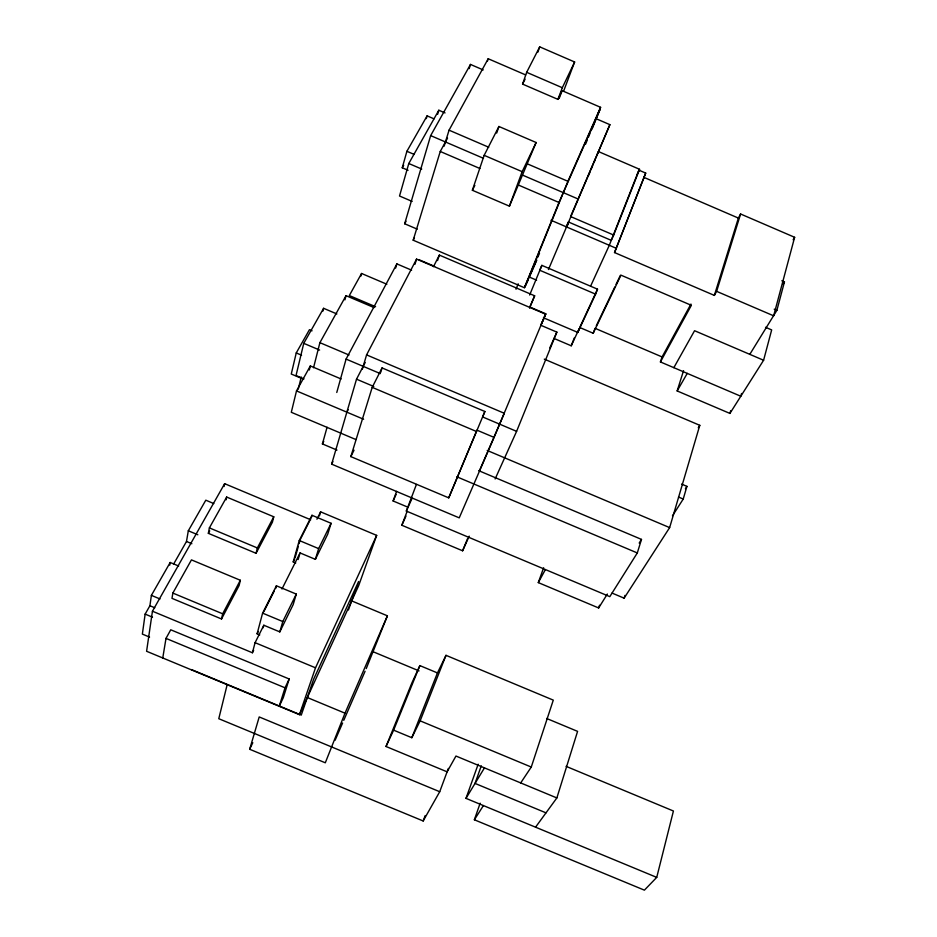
<?xml version="1.0" encoding="UTF-8"?>
<svg xmlns="http://www.w3.org/2000/svg" width="937" height="937" viewBox="0 0 937 937"><rect width="100%" height="100%" fill="white"/><g stroke="black" fill="none" stroke-linecap="round" stroke-linejoin="round"><path stroke-width="1.41" d="M178.662 566.018L170.183 562.481L151.384 595.37L149.908 605.747L145.141 614.11L142.365 634.103L149.569 637.09M310.721 519.777L224.646 483.679L152.438 611.217L146.594 651.274L299.453 714.662L358.637 585.73L376.674 535.378L320.618 511.848L316.929 519.215M169.773 565.116L170.183 562.481M172.853 593.074L171.986 598.356L221.519 618.97L239.111 585.531L240.329 580.272L191.453 559.881L172.853 593.074L222.666 613.805L221.519 618.97M162.733 658.125L166.001 638.39L170.745 629.793L289.193 678.997L283.279 697.714L279.167 706.404L285.035 687.805L289.193 678.997M173.556 564.191L186.486 541.469L188.314 530.787L205.8 500.194L213.8 503.556M208.354 533.34L209.384 527.894L226.672 497.055L273.768 516.791L272.409 522.19L256.059 553.287L208.354 533.34L209.724 530.881M224.095 486.514L224.646 483.679M226.122 499.808L226.672 497.055M312.068 330.808L309.444 329.695L296.244 352.944L291.266 374.039L303.073 379.028M336.875 313.942L323.605 308.308L303.752 343.34L296.033 375.538L303.963 378.899M256.059 553.287L257.359 547.958L273.768 516.791M341.138 378.981L310.334 365.945L296.502 390.905L291.302 412.292L355.908 439.547M298.259 389.171L301.245 376.979M227.176 684.619L218.778 718.714L325.303 762.788L345.003 713.186L387.414 615.82L351.164 600.676M322.902 311.119L323.605 308.308M309.327 369.974L310.334 365.945M480.154 803.196L474.368 819.781L644.398 890.15L656.732 877.383L673.422 811.009L566.089 766.349M313.544 367.726L319.892 342.661L346.034 295.67L374.097 307.594M344.921 299.875L346.034 295.67M259.748 634.876L257.113 633.787L262.594 613.138L276.403 585.789L296.291 594.093L293.187 604.588L279.8 631.889L263.824 625.237L255.087 642.677L252.404 652.761L152.438 611.217M714.357 295.401L738.368 218.075L740.593 213.999L794.635 237.295L773.646 315.816L716.629 291.348L714.357 295.401L614.531 252.568L645.698 173.076L638.905 170.147L609.308 245.295L590.579 286.207M683.553 370.654L677.158 390.94L729.923 413.428L763.596 360.253L771.666 329.918L765.529 327.282M749.811 354.35L776.878 310.334L784.456 281.885L781.833 280.76M263.133 627.79L263.824 625.237M275.642 588.588L276.403 585.789M360.815 276.204L361.565 273.475L386.852 284.239M741.554 393.493L740.804 396.246L660.421 361.94L662.084 356.938L690.944 304.057M729.923 413.428L730.684 410.687M336.98 450.076L322.41 443.927L327.072 427.249M336.77 392.474L346.081 359.094L396.878 263.894L411.601 270.172M408.087 170.276L402.254 167.782L406.892 151.29L427.108 115.86L433.995 118.823M295.752 562.961L293.222 561.895L299.266 540.508L311.998 515.291L331.089 523.291L327.739 534.137L315.371 559.342L300.051 552.924L281.978 588.998M295.202 557.363L298.317 546.365M299.09 543.624L300.262 539.501L309.796 520.597M445.052 112.92L438.832 110.238L408.79 163.506L399.525 196.009L412.175 201.42M298.153 559.53L300.051 552.924M311.225 517.985L311.998 515.291M426.312 118.612L427.108 115.86M279.8 631.889L282.787 621.547L296.291 594.093M672.461 515.854L683.225 499.046L686.926 486.362L681.574 484.089M529.897 307.043L545.732 313.801L494.08 437.403L459.235 517.856L331.639 464.143L356.517 379.18L365.207 362.478M439.722 791.718L423.173 820.976L249.675 749.272L259.209 716.946L439.722 791.718L448.354 768.445M417.27 229.155L404.667 223.767L430.657 135.607L470.479 64.43L483.199 69.924M362.385 369.108L366.578 354.889L416.567 259.104L545.709 314.223L540.918 325.315L556.859 332.12L516.603 431.348L495.134 478.948M437.638 114.302L438.832 110.238M319.423 515.889L320.618 511.848M612.037 593.074L624.124 598.169L669.639 527.613L699.787 425.316L544.292 359.129M395.637 268.076L396.878 263.894M315.371 559.342L318.639 548.613L331.089 523.291M525.118 286.769L528.691 277.949L524.392 287.718L413.182 240.212L440.249 151.478L447.535 138.137M444.161 146.149L449.057 130.173L488.2 58.738L525.634 74.913M469.191 68.624L470.479 64.43M494.08 437.403L476.933 430.153L448.741 497.863L350.836 456.612L372.2 387.356L382.062 367.925L484.874 411.495L482.614 416.942L516.603 431.348M416.415 484.441L406.33 511.063L609.811 596.646L637.301 552.947L641.482 539.396L478.748 470.679M624.124 598.169L624.967 595.405M716.629 291.348L740.593 213.999M380.656 372.457L382.062 367.925M414.95 264.281L416.567 259.104M535.554 827.184L556.859 797.937L577.579 731.364L546.634 718.468M487.369 61.338L488.2 58.738M543.624 567.752L538.295 582.603L598.649 607.961L599.528 605.232M437.544 260.568L439.348 255.098L534.652 295.799L529.604 307.933M520.691 782.922L531.267 767.052L553.287 700.126L446 655.326L437.45 672.93L411.823 737.712L393.622 730.157L386.021 746.496L447.101 771.83L455.956 756.042L556.859 797.937M472.365 190.27L484.16 155.331L498.929 126.483L536.116 142.506L509.423 206.163L472.365 190.27L474.848 185.385M496.692 133.066L498.929 126.483M299.453 714.662L315.511 667.812L376.674 535.378M591.06 130.723L600.594 107.322L562.095 90.678L557.937 99.381L522.577 84.107L526.664 72.313L539.712 46.85L574.627 61.983L563.652 91.041M537.838 52.191L539.712 46.85M481.278 765.845L475.047 783.426L545.99 812.847M348.423 609.999L358.59 581.514L313.637 679.208L301.257 715.107L191.453 669.568M656.732 877.383L465.994 798.359L478.163 764.241M407.888 507.186L393.107 500.967L396.597 491.351M509.423 206.163L522.167 171.682L536.116 142.506M423.173 820.976L425.199 815.553M557.937 99.381L562.317 87.727L574.627 61.983M559.213 98.326L562.095 90.678M469.203 536.151L462.597 550.792L401.844 525.259L407.033 511.59M543.46 317.772L577.801 332.424L595.592 294.148L539.747 270.254L541.867 265.37L597.525 289.182L579.734 327.493L593.203 333.244L595.077 328.325L662.084 356.938M614.531 252.568L645.698 173.076M595.592 294.148L597.525 289.182M553.954 338.421L571.23 345.788L574.334 337.882M577.801 332.424L579.242 328.723M411.823 737.712L420.139 720.846L446 655.326M613.676 235.046L639.561 169.292L598.45 151.56L570.574 216.541L613.676 235.046L611.252 240.352L568.314 221.928L566.217 226.801M516.018 289.228L518.184 283.817M366.226 668.62L387.414 615.82M524.392 287.718L558.967 202.474L599.821 109.945L592.161 128.732M536.608 280.175L529.089 276.965L567.916 181.298L600.594 107.322M393.622 730.157L419.87 665.598L437.45 672.93M585.59 144.146L587.23 140.117M588.331 137.434L589.97 133.405M386.021 746.496L411.999 682.663L419.87 665.598M462.597 550.792L467.481 538.834M529.651 295.026L541.867 265.37M448.741 497.863L484.874 411.495M548.45 269.54L609.882 124.656L595.979 118.648M588.506 175.395L589.724 172.736M591.317 168.672L592.524 166.06M594.199 162.054L595.264 159.267M596.752 155.612L609.882 124.656M529.546 307.676L534.652 295.799M567.236 225.981L568.372 223.346M541.153 324.413L545.732 313.801M479.439 470.749L504.317 413.287L366.578 354.889M335.106 740.242L342.602 723.001M343.75 720.342L365.079 671.267M529.089 276.965L536.62 259.83M537.779 257.195L539.513 253.248M526.852 282.822L528.011 280.186M529.159 277.551L536.678 260.439M549.796 347.896L556.859 332.12M401.844 525.259L405.967 516.088M406.33 511.063L412.057 498.367M637.137 174.61L639.561 169.292M393.107 500.967L396.14 494.408M571.23 345.788L579.125 328.805M249.675 749.272L252.803 742.701M596.307 325.748L614.813 286.991M616.042 284.403L620.364 275.361M593.203 333.244L620.962 275.15L691.365 305.321L660.421 361.94M252.404 652.761L253.646 650.29M350.836 456.612L354.034 450.205M257.113 633.787L258.261 631.503M293.222 561.895L294.804 558.733M263.777 611.779L274.119 591.294M331.639 464.143L332.916 461.636M433.468 266.682L439.348 255.098M522.577 84.107L525.083 79.188M346.866 412.175L348.177 409.621M322.41 443.927L323.745 441.374M222.666 613.805L240.329 580.272M413.182 240.212L414.435 237.834M404.667 223.767L406.049 221.226M538.295 582.603L545.299 569.743M361.565 273.475L349.325 295.553L375.596 306.727M673.844 367.667L694.563 330.714L763.596 360.253M402.254 167.782L403.695 165.24M677.158 390.94L687.254 373.383M793.135 239.813L794.635 237.295M465.994 798.359L484.464 767.871M782.969 284.321L784.456 281.885M698.264 427.811L699.787 425.316M598.649 607.961L607.352 594.035M639.186 543.062L641.482 539.396M474.368 819.781L483.41 805.574M685.392 488.774L686.926 486.362M145.141 614.11L152.497 617.167M166.001 638.39L285.035 687.805M307.242 697.503L345.003 713.186M373.113 651.742L419.038 670.892M262.594 613.138L282.787 621.547M151.384 595.37L160.016 598.966M255.087 642.677L315.511 667.812M149.908 605.747L154.781 607.773M420.139 720.846L531.267 767.052M299.266 540.508L318.639 548.613M209.384 527.894L257.359 547.958M188.314 530.787L197.824 534.758M186.486 541.469L191.862 543.718M296.244 352.944L301.573 355.205M356.517 379.18L373.769 386.477M372.2 387.356L476.301 431.418M487.217 450.463L669.639 527.613M296.502 390.905L363.615 419.249M456.799 476.781L637.301 552.947M319.892 342.661L349.009 355.006M678.505 497.055L683.225 499.046M346.081 359.094L380.293 373.594M303.752 343.34L319.622 350.063M418.734 259.596L434.651 266.389M406.892 151.29L413.967 154.324M774.208 309.187L776.878 310.334M550.991 220.265L616.476 248.375M408.79 163.506L421.732 169.058M643.754 177.292L738.368 218.075M449.057 130.173L488.727 147.238M527.191 163.788L567.916 181.298M484.16 155.331L522.167 171.682M430.657 135.607L483.469 158.318M522.928 175.278L578 198.949M440.249 151.478L479.885 168.496M518.302 184.999L558.967 202.474M526.664 72.313L562.317 87.727"/></g></svg>
